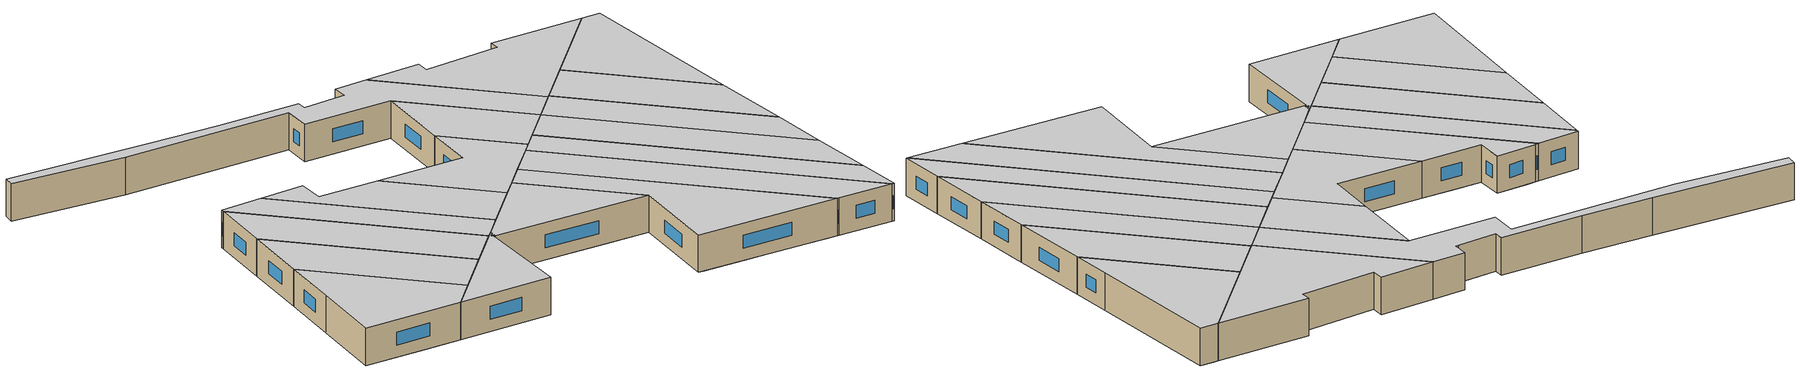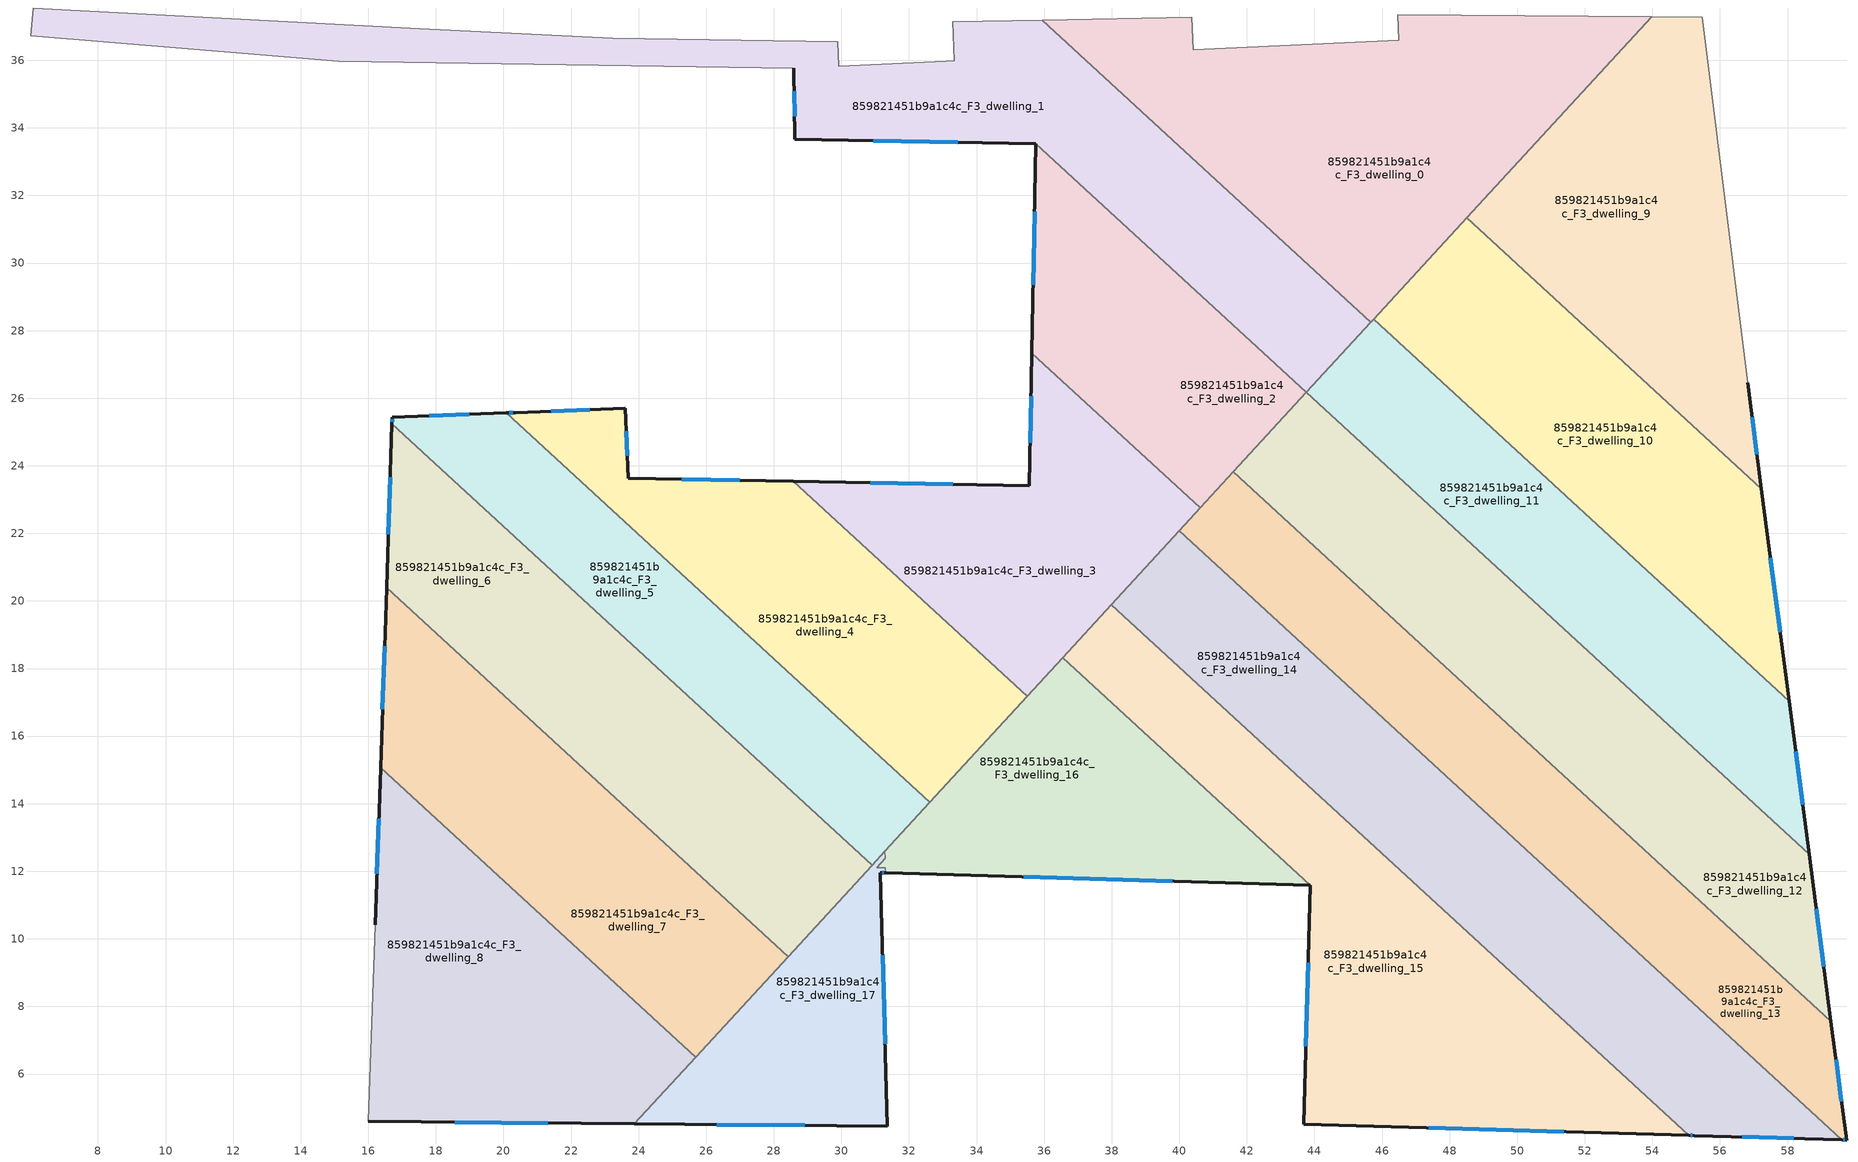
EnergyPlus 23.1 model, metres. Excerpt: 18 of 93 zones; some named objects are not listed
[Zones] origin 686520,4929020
859821451b9a1c4c_F3_dwelling_0
 floor to 859821451b9a1c4c_F2_dwelling_7 (EU_floor_Construction): 47.65,37.34 47.62,30.37 45.67,28.25 44.21,29.6 44.24,36.48 46.5,36.59 46.46,37.35 z9
 floor to 859821451b9a1c4c_F2_dwelling_5 (EU_floor_Construction): 51,37.31 50.98,34.03 47.62,30.37 47.65,37.34 z9
 floor to 859821451b9a1c4c_F2_dwelling_10 (EU_floor_Construction): 39.9,37.26 39.88,33.57 37.73,35.55 37.74,37.22 z9
 floor to 859821451b9a1c4c_F2_dwelling_9 (EU_floor_Construction): 44.24,36.48 44.21,29.6 39.88,33.57 39.9,37.26 40.37,37.27 40.41,36.31 z9
 floor to 859821451b9a1c4c_F2_dwelling_11 (EU_floor_Construction): 37.74,37.22 37.73,35.55 35.95,37.19 z9
 floor to 859821451b9a1c4c_F2_dwelling_4 (EU_floor_Construction): 53.98,37.29 50.98,34.03 51,37.31 z9
 wall adiabatic (EU_wall_Construction): 53.98,37.29 46.46,37.35 46.5,36.59 40.41,36.31 40.37,37.27 35.95,37.19 z9:12
 wall to 859821451b9a1c4c_F3_dwelling_1 (EU_wall_Construction): 35.95,37.19 45.67,28.25 z9:12
 wall to 859821451b9a1c4c_F3_dwelling_9 (EU_wall_Construction): 48.51,31.33 53.98,37.29 z9:12
 wall to 859821451b9a1c4c_F3_dwelling_10 (EU_wall_Construction): 45.75,28.33 48.51,31.33 z9:12
 wall to 859821451b9a1c4c_F3_dwelling_11 (EU_wall_Construction): 45.67,28.25 45.75,28.33 z9:12
 ceiling to 859821451b9a1c4c_F4_dwelling_0 (EU_floor_Construction): 45.67,28.25 53.98,37.29 46.46,37.35 46.5,36.59 40.41,36.31 40.37,37.27 35.95,37.19 z12
859821451b9a1c4c_F3_dwelling_1
 floor to 859821451b9a1c4c_F2_dwelling_11 (EU_floor_Construction): 35.95,37.19 37.73,35.55 37.71,31.73 35.76,33.53 28.63,33.66 28.6,35.77 15.13,35.97 6.02,36.73 6.08,37.55 17.53,36.93 23.24,36.66 29.9,36.54 29.92,35.83 33.34,35.99 33.3,37.13 z9
 floor to 859821451b9a1c4c_F2_dwelling_10 (EU_floor_Construction): 39.88,33.57 39.87,29.75 37.71,31.73 37.73,35.55 z9
 floor to 859821451b9a1c4c_F2_dwelling_7 (EU_floor_Construction): 45.67,28.25 44.19,26.64 44.21,29.6 z9
 floor to 859821451b9a1c4c_F2_dwelling_9 (EU_floor_Construction): 44.21,29.6 44.19,26.64 43.76,26.17 39.87,29.75 39.88,33.57 z9
 wall outside (EU_wall_Construction): 28.6,35.77 28.63,33.66 35.76,33.53 z9:12
 wall adiabatic (EU_wall_Construction): 35.95,37.19 33.3,37.13 33.34,35.99 33.09,35.98 29.92,35.83 29.9,36.54 23.24,36.66 17.53,36.93 6.08,37.55 6.02,36.73 15.13,35.97 28.6,35.77 z9:12
 wall to 859821451b9a1c4c_F3_dwelling_2 (EU_wall_Construction): 35.76,33.53 43.76,26.17 z9:12
 wall to 859821451b9a1c4c_F3_dwelling_11 (EU_wall_Construction): 43.76,26.17 45.67,28.25 z9:12
 window (EU_Window_Construction): 30.94,33.61 33.44,33.57 / 28.61,35.08 28.62,34.34 z9.98:11.02
 ceiling to 859821451b9a1c4c_F4_dwelling_1 (EU_floor_Construction): 43.76,26.17 45.67,28.25 35.95,37.19 33.3,37.13 33.34,35.99 33.09,35.98 29.92,35.83 29.9,36.54 23.24,36.66 17.53,36.93 6.08,37.55 6.02,36.73 15.13,35.97 28.6,35.77 28.63,33.66 35.76,33.53 z12
859821451b9a1c4c_F3_dwelling_10
 floor to 859821451b9a1c4c_F2_dwelling_4 (EU_floor_Construction): 54.28,26.03 54.26,20.84 54.25,20.79 54.25,20.77 53.98,20.77 50.93,23.57 50.96,29.08 z9
 floor to 859821451b9a1c4c_F2_dwelling_2 (EU_floor_Construction): 57.23,23.32 57.92,18.03 56.96,18.03 53.98,20.77 54.25,20.77 54.25,20.8 54.26,20.84 54.28,26.03 z9
 floor to 859821451b9a1c4c_F2_dwelling_5 (EU_floor_Construction): 50.96,29.08 50.93,23.57 47.6,26.63 47.62,30.37 48.51,31.33 z9
 floor to 859821451b9a1c4c_F2_dwelling_1 (EU_floor_Construction): 57.92,18.03 58.05,17.03 56.96,18.03 z9
 floor to 859821451b9a1c4c_F2_dwelling_7 (EU_floor_Construction): 47.62,30.37 47.6,26.63 45.75,28.33 z9
 wall outside (EU_wall_Construction): 58.05,17.03 57.23,23.32 z9:12
 wall to 859821451b9a1c4c_F3_dwelling_9 (EU_wall_Construction): 57.23,23.32 48.51,31.33 z9:12
 wall to 859821451b9a1c4c_F3_dwelling_11 (EU_wall_Construction): 45.75,28.33 58.05,17.03 z9:12
 window (EU_Window_Construction): 57.78,19.08 57.49,21.27 z9.98:11.02
 ceiling to 859821451b9a1c4c_F4_dwelling_10 (EU_floor_Construction): 58.05,17.03 57.23,23.32 48.51,31.33 45.75,28.33 z12
859821451b9a1c4c_F3_dwelling_11
 floor to 859821451b9a1c4c_F2_dwelling_5 (EU_floor_Construction): 50.93,23.57 50.92,20.83 49.56,20.84 47.58,22.66 47.6,26.63 z9
 floor to 859821451b9a1c4c_F2_dwelling_0 (EU_floor_Construction): 58.23,15.65 58.64,12.5 55.19,15.67 z9
 floor to 859821451b9a1c4c_F2_dwelling_7 (EU_floor_Construction): 47.6,26.63 47.58,22.66 44.19,25.78 44.19,26.64 45.75,28.33 z9
 floor to 859821451b9a1c4c_F2_dwelling_4 (EU_floor_Construction): 53.98,20.77 50.92,20.79 50.92,20.66 49.75,20.66 49.56,20.84 50.92,20.83 50.92,20.86 50.93,23.57 z9
 floor to 859821451b9a1c4c_F2_dwelling_9 (EU_floor_Construction): 44.19,26.64 44.19,25.78 43.76,26.17 z9
 floor to 859821451b9a1c4c_F2_dwelling_2 (EU_floor_Construction): 56.96,18.03 52.6,18.05 50.91,19.6 50.92,20.66 50.92,20.79 53.98,20.77 z9
 floor to 859821451b9a1c4c_F2_dwelling_1 (EU_floor_Construction): 58.05,17.03 58.23,15.65 55.19,15.67 52.6,18.05 56.96,18.03 z9
 floor to 859821451b9a1c4c_F2_dwelling_3 (EU_floor_Construction): 50.92,20.66 50.91,19.6 49.75,20.66 z9
 wall outside (EU_wall_Construction): 58.64,12.5 58.05,17.03 z9:12
 wall to 859821451b9a1c4c_F3_dwelling_12 (EU_wall_Construction): 43.76,26.17 58.64,12.5 z9:12
 window (EU_Window_Construction): 58.45,13.97 58.24,15.56 z9.98:11.02
 ceiling to 859821451b9a1c4c_F4_dwelling_11 (EU_floor_Construction): 58.64,12.5 58.05,17.03 45.75,28.33 43.76,26.17 z12
859821451b9a1c4c_F3_dwelling_12
 floor to 859821451b9a1c4c_F2_dwelling_0 (EU_floor_Construction): 58.64,12.5 59.28,7.57 54.21,12.23 54.23,15.67 55.19,15.67 z9
 floor to 859821451b9a1c4c_F2_dwelling_1 (EU_floor_Construction): 55.19,15.67 54.23,15.67 54.21,12.23 50.89,15.28 50.9,18.06 52.6,18.05 z9
 floor to 859821451b9a1c4c_F2_dwelling_8 (EU_floor_Construction): 44.18,23.79 44.17,21.46 41.62,23.8 z9
 floor to 859821451b9a1c4c_F2_dwelling_7 (EU_floor_Construction): 47.58,22.66 47.57,20.63 45.06,20.64 44.17,21.46 44.19,25.78 z9
 floor to 859821451b9a1c4c_F2_dwelling_9 (EU_floor_Construction): 44.19,25.78 44.18,23.79 41.62,23.8 41.6,23.82 43.76,26.17 z9
 floor to 859821451b9a1c4c_F2_dwelling_4 (EU_floor_Construction): 49.75,20.66 47.57,20.67 47.57,20.83 47.57,20.85 49.56,20.84 z9
 floor to 859821451b9a1c4c_F2_dwelling_2 (EU_floor_Construction): 52.6,18.05 50.9,18.06 50.91,19.6 z9
 floor to 859821451b9a1c4c_F2_dwelling_5 (EU_floor_Construction): 49.56,20.84 47.57,20.85 47.58,22.66 z9
 floor to 859821451b9a1c4c_F2_dwelling_6 (EU_floor_Construction): 47.57,20.63 47.56,18.34 45.06,20.64 z9
 floor to 859821451b9a1c4c_F2_dwelling_3 (EU_floor_Construction): 50.91,19.6 50.89,15.28 47.56,18.34 47.57,20.67 49.75,20.66 z9
 wall outside (EU_wall_Construction): 59.29,7.57 58.64,12.5 z9:12
 wall to 859821451b9a1c4c_F3_dwelling_13 (EU_wall_Construction): 41.6,23.82 59.29,7.57 z9:12
 wall to 859821451b9a1c4c_F3_dwelling_2 (EU_wall_Construction): 43.76,26.17 41.6,23.82 z9:12
 window (EU_Window_Construction): 59.08,9.17 58.85,10.9 z9.98:11.02
 ceiling to 859821451b9a1c4c_F4_dwelling_12 (EU_floor_Construction): 59.29,7.57 58.64,12.5 43.76,26.17 41.6,23.82 z12
859821451b9a1c4c_F3_dwelling_13
 floor to 859821451b9a1c4c_F2_dwelling_8 (EU_floor_Construction): 44.17,21.46 44.15,18.25 39.99,22.07 41.59,23.8 41.62,23.8 z9
 floor to 859821451b9a1c4c_F2_dwelling_0 (EU_floor_Construction): 59.28,7.57 59.74,4.05 59.6,4.05 54.2,9.02 54.21,12.23 z9
 floor to 859821451b9a1c4c_F2_dwelling_3 (EU_floor_Construction): 50.89,15.28 50.87,12.07 47.54,15.13 47.56,18.34 z9
 floor to 859821451b9a1c4c_F2_dwelling_1 (EU_floor_Construction): 54.21,12.23 54.2,9.02 50.87,12.07 50.89,15.28 z9
 floor to 859821451b9a1c4c_F2_dwelling_6 (EU_floor_Construction): 47.56,18.34 47.54,15.13 44.15,18.25 44.16,20.64 45.06,20.64 z9
 floor to 859821451b9a1c4c_F2_dwelling_7 (EU_floor_Construction): 45.06,20.64 44.16,20.64 44.17,21.46 z9
 wall outside (EU_wall_Construction): 59.6,4.05 59.74,4.05 59.29,7.57 z9:12
 wall to 859821451b9a1c4c_F3_dwelling_14 (EU_wall_Construction): 39.99,22.07 59.6,4.05 z9:12
 wall to 859821451b9a1c4c_F3_dwelling_3 (EU_wall_Construction): 40.63,22.76 39.99,22.07 z9:12
 wall to 859821451b9a1c4c_F3_dwelling_2 (EU_wall_Construction): 41.6,23.82 40.63,22.76 z9:12
 window (EU_Window_Construction): 59.6,5.19 59.43,6.42 / 59.65,4.05 59.7,4.05 z9.98:11.02
 ceiling to 859821451b9a1c4c_F4_dwelling_13 (EU_floor_Construction): 59.74,4.05 59.29,7.57 41.6,23.82 39.99,22.07 59.6,4.05 z12
859821451b9a1c4c_F3_dwelling_14
 floor to 859821451b9a1c4c_F2_dwelling_1 (EU_floor_Construction): 54.2,9.02 54.18,5.02 50.86,8.07 50.87,12.07 z9
 floor to 859821451b9a1c4c_F2_dwelling_8 (EU_floor_Construction): 44.15,18.25 44.13,14.25 39.81,18.22 39.83,21.89 39.99,22.07 z9
 floor to 859821451b9a1c4c_F2_dwelling_6 (EU_floor_Construction): 47.54,15.13 47.52,11.13 44.13,14.25 44.15,18.25 z9
 floor adiabatic (EU_floor_Construction): 39.83,21.89 39.81,18.22 37.99,19.89 z9
 floor to 859821451b9a1c4c_F2_dwelling_3 (EU_floor_Construction): 50.87,12.07 50.86,8.07 47.53,11.13 47.54,15.13 z9
 floor to 859821451b9a1c4c_F2_dwelling_0 (EU_floor_Construction): 59.6,4.05 55.24,4.18 55.08,4.18 54.18,5.02 54.2,9.02 z9
 wall outside (EU_wall_Construction): 55.08,4.18 55.24,4.18 59.6,4.05 z9:12
 wall to 859821451b9a1c4c_F3_dwelling_15 (EU_wall_Construction): 37.99,19.89 55.08,4.18 z9:12
 wall to 859821451b9a1c4c_F3_dwelling_3 (EU_wall_Construction): 39.99,22.07 37.99,19.89 z9:12
 window (EU_Window_Construction): 56.66,4.14 58.18,4.09 / 55.13,4.18 55.19,4.18 z9.98:11.02
 ceiling to 859821451b9a1c4c_F4_dwelling_14 (EU_floor_Construction): 59.6,4.05 39.99,22.07 37.99,19.89 55.08,4.18 55.24,4.18 z12
859821451b9a1c4c_F3_dwelling_15
 floor to 859821451b9a1c4c_F2_dwelling_6 (EU_floor_Construction): 47.52,11.13 47.49,4.41 44.09,4.51 44.13,14.25 z9
 floor to 859821451b9a1c4c_F2_dwelling_3 (EU_floor_Construction): 50.86,8.07 50.84,4.31 47.49,4.41 47.53,11.13 z9
 floor to 859821451b9a1c4c_F2_dwelling_8 (EU_floor_Construction): 44.13,14.25 44.09,4.51 43.68,4.52 43.88,11.59 39.79,15.34 39.81,18.22 z9
 floor to 859821451b9a1c4c_F2_dwelling_1 (EU_floor_Construction): 54.18,5.02 54.17,4.21 50.84,4.31 50.86,8.07 z9
 floor to 859821451b9a1c4c_F2_dwelling_12 (EU_floor_Construction): 37.65,19.52 37.64,17.31 36.55,18.32 z9
 floor adiabatic (EU_floor_Construction): 55.08,4.18 54.17,4.21 54.18,5.02 z9
 floor to 859821451b9a1c4c_F2_dwelling_10 (EU_floor_Construction): 39.81,18.22 39.79,15.34 37.64,17.31 37.65,19.52 37.99,19.89 z9
 wall outside (EU_wall_Construction): 43.88,11.59 43.68,4.52 55.08,4.18 z9:12
 wall to 859821451b9a1c4c_F3_dwelling_16 (EU_wall_Construction): 36.55,18.32 43.88,11.59 z9:12
 wall to 859821451b9a1c4c_F3_dwelling_3 (EU_wall_Construction): 37.99,19.89 36.55,18.32 z9:12
 window (EU_Window_Construction): 47.39,4.41 51.37,4.29 / 43.81,9.29 43.74,6.82 z9.98:11.02
 ceiling to 859821451b9a1c4c_F4_dwelling_15 (EU_floor_Construction): 55.08,4.18 37.99,19.89 36.55,18.32 43.88,11.59 43.68,4.52 z12
859821451b9a1c4c_F3_dwelling_16
 floor to 859821451b9a1c4c_F2_dwelling_12 (EU_floor_Construction): 37.64,17.31 37.62,11.77 31.59,11.94 31.59,12.93 36.55,18.32 z9
 floor to 859821451b9a1c4c_F2_dwelling_13 (EU_floor_Construction): 31.59,12.93 31.59,11.94 31.31,11.95 31.3,12.1 31.05,12.11 31.3,12.38 31.29,12.6 z9
 floor to 859821451b9a1c4c_F2_dwelling_10 (EU_floor_Construction): 39.79,15.34 39.78,11.71 37.62,11.77 37.64,17.31 z9
 floor to 859821451b9a1c4c_F2_dwelling_8 (EU_floor_Construction): 43.88,11.59 39.78,11.71 39.79,15.34 z9
 wall outside (EU_wall_Construction): 31.31,11.95 43.88,11.59 z9:12
 wall to 859821451b9a1c4c_F3_dwelling_17 (EU_wall_Construction): 31.29,12.6 31.3,12.38 31.05,12.11 31.3,12.1 31.31,11.95 z9:12
 wall to 859821451b9a1c4c_F3_dwelling_4 (EU_wall_Construction): 35.5,17.18 32.62,14.05 z9:12
 wall to 859821451b9a1c4c_F3_dwelling_5 (EU_wall_Construction): 32.62,14.04 31.29,12.6 z9:12
 wall to 859821451b9a1c4c_F3_dwelling_3 (EU_wall_Construction): 36.55,18.32 35.5,17.18 z9:12
 window (EU_Window_Construction): 35.39,11.83 39.79,11.71 z9.98:11.02
 ceiling to 859821451b9a1c4c_F4_dwelling_16 (EU_floor_Construction): 43.88,11.59 36.55,18.32 31.29,12.6 31.3,12.38 31.05,12.11 31.3,12.1 31.31,11.95 z12
859821451b9a1c4c_F3_dwelling_17
 floor to 859821451b9a1c4c_F2_dwelling_13 (EU_floor_Construction): 31.29,12.6 31.3,12.38 31.05,12.11 31.3,12.1 31.31,11.95 31.16,11.96 31.36,4.46 26.15,4.51 26.16,7.01 z9
 floor to 859821451b9a1c4c_F2_dwelling_15 (EU_floor_Construction): 26.16,7.01 26.15,4.51 23.87,4.53 z9
 wall outside (EU_wall_Construction): 23.87,4.53 31.36,4.46 31.16,11.96 31.31,11.95 z9:12
 wall to 859821451b9a1c4c_F3_dwelling_7 (EU_wall_Construction): 28.42,9.48 25.69,6.5 z9:12
 wall to 859821451b9a1c4c_F3_dwelling_6 (EU_wall_Construction): 30.91,12.18 28.42,9.48 z9:12
 wall to 859821451b9a1c4c_F3_dwelling_8 (EU_wall_Construction): 25.69,6.5 23.87,4.53 z9:12
 wall to 859821451b9a1c4c_F3_dwelling_5 (EU_wall_Construction): 31.29,12.6 30.91,12.18 z9:12
 window (EU_Window_Construction): 31.2,11.96 31.26,11.95 / 31.29,6.9 31.22,9.52 / 26.31,4.5 28.92,4.48 z9.98:11.02
 ceiling to 859821451b9a1c4c_F4_dwelling_17 (EU_floor_Construction): 31.36,4.46 31.16,11.96 31.31,11.95 31.3,12.1 31.05,12.11 31.3,12.38 31.29,12.6 23.87,4.53 z12
859821451b9a1c4c_F3_dwelling_2
 floor to 859821451b9a1c4c_F2_dwelling_11 (EU_floor_Construction): 37.71,31.73 37.68,25.46 35.64,27.34 35.76,33.53 z9
 floor to 859821451b9a1c4c_F2_dwelling_10 (EU_floor_Construction): 39.87,29.75 39.83,23.48 37.68,25.46 37.71,31.73 z9
 floor to 859821451b9a1c4c_F2_dwelling_8 (EU_floor_Construction): 41.59,23.8 40.62,22.76 39.83,23.48 39.84,23.81 z9
 floor to 859821451b9a1c4c_F2_dwelling_9 (EU_floor_Construction): 43.76,26.17 41.59,23.8 39.84,23.81 39.87,29.75 z9
 wall outside (EU_wall_Construction): 35.76,33.53 35.64,27.34 z9:12
 wall to 859821451b9a1c4c_F3_dwelling_3 (EU_wall_Construction): 35.64,27.34 40.62,22.76 z9:12
 window (EU_Window_Construction): 35.72,31.51 35.68,29.35 z9.98:11.02
 ceiling to 859821451b9a1c4c_F4_dwelling_2 (EU_floor_Construction): 40.62,22.76 43.76,26.17 35.76,33.53 35.64,27.34 z12
859821451b9a1c4c_F3_dwelling_3
 floor to 859821451b9a1c4c_F2_dwelling_12 (EU_floor_Construction): 37.67,23.35 37.65,19.52 35.5,17.18 31.63,20.73 31.64,23.38 z9
 floor to 859821451b9a1c4c_F2_dwelling_11 (EU_floor_Construction): 37.68,25.46 37.67,23.35 31.64,23.38 31.64,23.48 35.57,23.41 35.64,27.34 z9
 floor adiabatic (EU_floor_Construction): 40.62,22.76 37.65,19.52 37.68,25.46 z9
 floor to 859821451b9a1c4c_F2_dwelling_14 (EU_floor_Construction): 31.64,23.48 31.63,20.73 28.57,23.54 z9
 wall outside (EU_wall_Construction): 35.64,27.34 35.57,23.41 28.57,23.54 z9:12
 wall to 859821451b9a1c4c_F3_dwelling_4 (EU_wall_Construction): 28.57,23.54 35.5,17.18 z9:12
 window (EU_Window_Construction): 35.62,26.06 35.59,24.69 / 33.29,23.45 30.85,23.49 z9.98:11.02
 ceiling to 859821451b9a1c4c_F4_dwelling_3 (EU_floor_Construction): 35.5,17.18 40.62,22.76 35.64,27.34 35.57,23.41 28.57,23.54 z12
859821451b9a1c4c_F3_dwelling_4
 floor to 859821451b9a1c4c_F2_dwelling_14 (EU_floor_Construction): 31.63,20.73 31.6,14.98 26.22,19.92 26.24,23.58 28.57,23.54 z9
 floor to 859821451b9a1c4c_F2_dwelling_18 (EU_floor_Construction): 20.98,25.6 20.98,24.74 20.08,25.56 z9
 floor to 859821451b9a1c4c_F2_dwelling_16 (EU_floor_Construction): 26.24,23.58 26.22,19.92 20.98,24.74 20.98,25.6 23.61,25.7 23.69,23.63 z9
 floor to 859821451b9a1c4c_F2_dwelling_12 (EU_floor_Construction): 35.5,17.18 32.62,14.05 31.6,14.98 31.63,20.73 z9
 wall outside (EU_wall_Construction): 28.57,23.54 23.69,23.63 23.61,25.7 20.37,25.58 20.08,25.57 z9:12
 wall to 859821451b9a1c4c_F3_dwelling_5 (EU_wall_Construction): 20.08,25.57 32.62,14.04 z9:12
 window (EU_Window_Construction): 22.55,25.66 21.42,25.61 / 23.66,24.3 23.63,25.02 / 26.99,23.57 25.28,23.6 / 20.27,25.57 20.18,25.57 z9.98:11.02
 ceiling to 859821451b9a1c4c_F4_dwelling_4 (EU_floor_Construction): 32.62,14.04 35.5,17.18 28.57,23.54 23.69,23.63 23.61,25.7 20.37,25.58 20.08,25.57 z12
859821451b9a1c4c_F3_dwelling_5
 floor to 859821451b9a1c4c_F2_dwelling_16 (EU_floor_Construction): 26.22,19.92 26.21,16.51 20.96,21.32 20.98,24.74 z9
 floor to 859821451b9a1c4c_F2_dwelling_12 (EU_floor_Construction): 32.62,14.05 31.59,12.93 31.6,14.98 z9
 floor to 859821451b9a1c4c_F2_dwelling_13 (EU_floor_Construction): 31.6,14.21 31.59,12.93 30.91,12.18 28.69,14.22 z9
 floor to 859821451b9a1c4c_F2_dwelling_14 (EU_floor_Construction): 31.6,14.98 31.6,14.21 28.69,14.22 26.21,16.51 26.22,19.92 z9
 floor to 859821451b9a1c4c_F2_dwelling_18 (EU_floor_Construction): 20.98,24.74 20.96,21.32 16.7,25.24 16.71,25.44 20.08,25.56 z9
 wall outside (EU_wall_Construction): 20.08,25.57 16.71,25.44 16.7,25.24 z9:12
 wall to 859821451b9a1c4c_F3_dwelling_6 (EU_wall_Construction): 16.7,25.24 30.91,12.18 z9:12
 window (EU_Window_Construction): 16.7,25.37 16.7,25.3 / 18.98,25.52 17.8,25.48 z9.98:11.02
 ceiling to 859821451b9a1c4c_F4_dwelling_5 (EU_floor_Construction): 30.91,12.18 32.62,14.04 20.08,25.57 16.71,25.44 16.7,25.24 z12
859821451b9a1c4c_F3_dwelling_6
 floor to 859821451b9a1c4c_F2_dwelling_16 (EU_floor_Construction): 26.21,16.51 26.2,14.57 22.86,14.59 20.94,16.35 20.96,21.32 z9
 floor to 859821451b9a1c4c_F2_dwelling_13 (EU_floor_Construction): 30.91,12.18 28.42,9.48 26.18,11.53 26.19,14.24 28.69,14.22 z9
 floor to 859821451b9a1c4c_F2_dwelling_15 (EU_floor_Construction): 26.2,14.57 26.18,11.53 22.86,14.59 z9
 floor to 859821451b9a1c4c_F2_dwelling_18 (EU_floor_Construction): 20.96,21.32 20.94,16.35 16.54,20.39 16.7,25.24 z9
 floor to 859821451b9a1c4c_F2_dwelling_14 (EU_floor_Construction): 28.69,14.22 26.19,14.24 26.21,16.51 z9
 wall outside (EU_wall_Construction): 16.7,25.24 16.54,20.39 z9:12
 wall to 859821451b9a1c4c_F3_dwelling_7 (EU_wall_Construction): 16.54,20.39 28.42,9.47 z9:12
 window (EU_Window_Construction): 16.65,23.66 16.59,21.97 z9.98:11.02
 ceiling to 859821451b9a1c4c_F4_dwelling_6 (EU_floor_Construction): 28.42,9.47 30.91,12.18 16.7,25.24 16.54,20.39 z12
859821451b9a1c4c_F3_dwelling_7
 floor to 859821451b9a1c4c_F2_dwelling_15 (EU_floor_Construction): 26.18,11.53 26.16,7.01 25.69,6.5 20.91,10.89 20.93,14.6 22.86,14.59 z9
 floor to 859821451b9a1c4c_F2_dwelling_16 (EU_floor_Construction): 22.86,14.59 20.93,14.6 20.94,16.35 z9
 floor to 859821451b9a1c4c_F2_dwelling_13 (EU_floor_Construction): 28.42,9.48 26.16,7.01 26.18,11.53 z9
 floor to 859821451b9a1c4c_F2_dwelling_17 (EU_floor_Construction): 20.93,14.69 20.91,10.89 16.75,14.71 z9
 floor to 859821451b9a1c4c_F2_dwelling_18 (EU_floor_Construction): 20.94,16.35 20.93,14.69 16.75,14.71 16.36,15.07 16.54,20.39 z9
 wall outside (EU_wall_Construction): 16.54,20.39 16.36,15.07 z9:12
 wall to 859821451b9a1c4c_F3_dwelling_8 (EU_wall_Construction): 16.36,15.07 25.69,6.5 z9:12
 window (EU_Window_Construction): 16.48,18.66 16.42,16.8 z9.98:11.02
 ceiling to 859821451b9a1c4c_F4_dwelling_7 (EU_floor_Construction): 25.69,6.5 28.42,9.47 16.54,20.39 16.36,15.07 z12
859821451b9a1c4c_F3_dwelling_8
 floor to 859821451b9a1c4c_F2_dwelling_17 (EU_floor_Construction): 20.91,10.89 20.88,4.55 16,4.6 16.21,10.42 16.35,14.71 16.75,14.71 z9
 floor to 859821451b9a1c4c_F2_dwelling_15 (EU_floor_Construction): 25.69,6.5 23.87,4.53 20.88,4.55 20.91,10.89 z9
 floor to 859821451b9a1c4c_F2_dwelling_18 (EU_floor_Construction): 16.75,14.71 16.35,14.71 16.36,15.07 z9
 wall outside (EU_wall_Construction): 16.36,15.07 16.21,10.42 / 16,4.6 23.87,4.53 z9:12
 wall adiabatic (EU_wall_Construction): 16.21,10.42 16,4.6 z9:12
 window (EU_Window_Construction): 16.31,13.56 16.26,11.93 / 18.56,4.57 21.31,4.55 z9.98:11.02
 ceiling to 859821451b9a1c4c_F4_dwelling_8 (EU_floor_Construction): 23.87,4.53 25.69,6.5 16.36,15.07 16.21,10.42 16,4.6 z12
859821451b9a1c4c_F3_dwelling_9
 floor to 859821451b9a1c4c_F2_dwelling_2 (EU_floor_Construction): 55.47,37.27 56.82,26.46 57.23,23.32 54.28,26.03 54.33,37.28 z9
 floor to 859821451b9a1c4c_F2_dwelling_4 (EU_floor_Construction): 54.33,37.28 54.28,26.03 50.96,29.08 50.98,34.03 53.98,37.29 z9
 floor to 859821451b9a1c4c_F2_dwelling_5 (EU_floor_Construction): 50.98,34.03 50.96,29.08 48.51,31.33 z9
 wall outside (EU_wall_Construction): 57.23,23.32 56.82,26.46 z9:12
 wall adiabatic (EU_wall_Construction): 56.82,26.46 55.47,37.27 53.98,37.29 z9:12
 window (EU_Window_Construction): 57.09,24.34 56.95,25.44 z9.98:11.02
 ceiling to 859821451b9a1c4c_F4_dwelling_9 (EU_floor_Construction): 57.23,23.32 56.82,26.46 55.47,37.27 53.98,37.29 48.51,31.33 z12
[Building]
EU S2 Campaign: North Axis=0; Terrain=City; Solar Distribution=FullExterior
[Site:Location]
Bologna: Latitude=44.5; Longitude=11.25; Time Zone=1; Elevation=37
[SizingPeriod:WeatherFileDays]
AnnualSizingPeriod: Begin Month=1; Begin Day of Month=1; End Month=12; End Day of Month=31; Day of Week for Start Day=Monday; Use Weather File Daylight Saving Period=No; Use Weather File Rain and Snow Indicators=No
[MATERIAL]
EU_InternalMass_Material: Roughness=MediumRough; Thickness=0.1; Conductivity=1; Density=1800; Specific Heat=900; Thermal Absorptance=0.9; Solar Absorptance=0.7; Visible Absorptance=0.7
[MATERIAL:NOMASS] Roughness=MediumRough; Thermal Absorptance=0.9; Solar Absorptance=0.7; Visible Absorptance=0.7
Name | Thermal Resistance
EU_wall_NoMass | 0.905828
EU_floor_NoMass | 0.67114
[WINDOWMATERIAL:SIMPLEGLAZINGSYSTEM]
EU_Window_SimpleGlazing: UFactor=4.52486; Solar Heat Gain Coefficient=0.85; Visible Transmittance=0.85
[CONSTRUCTION]
EU_wall_Construction: EU_wall_NoMass
EU_floor_Construction: EU_floor_NoMass
EU_Window_Construction: EU_Window_SimpleGlazing
EU_InternalMass_Construction: EU_InternalMass_Material
[ZONE] Type=1; Multiplier=1; Ceiling Height=autocalculate; Floor Area=autocalculate; Part of Total Floor Area=Yes
Name | Volume
859821451b9a1c4c_F3_dwelling_0 | 230.462
859821451b9a1c4c_F3_dwelling_1 | 226.295
859821451b9a1c4c_F3_dwelling_10 | 174.589
859821451b9a1c4c_F3_dwelling_11 | 162.484
859821451b9a1c4c_F3_dwelling_12 | 211.961
859821451b9a1c4c_F3_dwelling_13 | 181.116
859821451b9a1c4c_F3_dwelling_14 | 221.312
859821451b9a1c4c_F3_dwelling_15 | 227.13
859821451b9a1c4c_F3_dwelling_16 | 128.26
859821451b9a1c4c_F3_dwelling_17 | 89.7004
859821451b9a1c4c_F3_dwelling_2 | 122.695
859821451b9a1c4c_F3_dwelling_3 | 142.6
859821451b9a1c4c_F3_dwelling_4 | 165.773
859821451b9a1c4c_F3_dwelling_5 | 138.737
859821451b9a1c4c_F3_dwelling_6 | 195.503
859821451b9a1c4c_F3_dwelling_7 | 174.573
859821451b9a1c4c_F3_dwelling_8 | 174.578
859821451b9a1c4c_F3_dwelling_9 | 174.574
[INTERNALMASS] Construction=EU_InternalMass_Construction
Name | Zone or ZoneList | Surface Area
859821451b9a1c4c_F3_dwelling_0_EU_InternalMass | 859821451b9a1c4c_F3_dwelling_0 | 76.826
859821451b9a1c4c_F3_dwelling_1_EU_InternalMass | 859821451b9a1c4c_F3_dwelling_1 | 75.4284
859821451b9a1c4c_F3_dwelling_2_EU_InternalMass | 859821451b9a1c4c_F3_dwelling_2 | 40.8983
859821451b9a1c4c_F3_dwelling_3_EU_InternalMass | 859821451b9a1c4c_F3_dwelling_3 | 47.5336
859821451b9a1c4c_F3_dwelling_4_EU_InternalMass | 859821451b9a1c4c_F3_dwelling_4 | 55.2647
859821451b9a1c4c_F3_dwelling_5_EU_InternalMass | 859821451b9a1c4c_F3_dwelling_5 | 46.2371
859821451b9a1c4c_F3_dwelling_6_EU_InternalMass | 859821451b9a1c4c_F3_dwelling_6 | 65.1678
859821451b9a1c4c_F3_dwelling_7_EU_InternalMass | 859821451b9a1c4c_F3_dwelling_7 | 58.1911
859821451b9a1c4c_F3_dwelling_8_EU_InternalMass | 859821451b9a1c4c_F3_dwelling_8 | 58.1927
859821451b9a1c4c_F3_dwelling_9_EU_InternalMass | 859821451b9a1c4c_F3_dwelling_9 | 58.1914
859821451b9a1c4c_F3_dwelling_10_EU_InternalMass | 859821451b9a1c4c_F3_dwelling_10 | 58.1961
859821451b9a1c4c_F3_dwelling_11_EU_InternalMass | 859821451b9a1c4c_F3_dwelling_11 | 54.1612
859821451b9a1c4c_F3_dwelling_12_EU_InternalMass | 859821451b9a1c4c_F3_dwelling_12 | 70.6537
859821451b9a1c4c_F3_dwelling_13_EU_InternalMass | 859821451b9a1c4c_F3_dwelling_13 | 60.3807
859821451b9a1c4c_F3_dwelling_14_EU_InternalMass | 859821451b9a1c4c_F3_dwelling_14 | 73.7793
859821451b9a1c4c_F3_dwelling_15_EU_InternalMass | 859821451b9a1c4c_F3_dwelling_15 | 75.6934
859821451b9a1c4c_F3_dwelling_16_EU_InternalMass | 859821451b9a1c4c_F3_dwelling_16 | 42.7539
859821451b9a1c4c_F3_dwelling_17_EU_InternalMass | 859821451b9a1c4c_F3_dwelling_17 | 29.9001
[OTHEREQUIPMENT] Fuel Type=Electricity; Design Level Calculation Method=Watts/Area; Power per Zone Floor Area=1; Fraction Latent=0; Fraction Radiant=0; Fraction Lost=0; Carbon Dioxide Generation Rate=0; EndUse Subcategory=EU_Step8_InternalGains
Name | Zone or ZoneList or Space or SpaceList | Schedule
EU_Step8_InternalGain_859821451b9a1c4c_F3_dwelling_0_f000 | 859821451b9a1c4c_F3_dwelling_0 | EU_Step8_GainSchedule_859821451b9a1c4c_F3_dwelling_0_f000
EU_Step8_InternalGain_859821451b9a1c4c_F3_dwelling_1_f000 | 859821451b9a1c4c_F3_dwelling_1 | EU_Step8_GainSchedule_859821451b9a1c4c_F3_dwelling_1_f000
EU_Step8_InternalGain_859821451b9a1c4c_F3_dwelling_2_f000 | 859821451b9a1c4c_F3_dwelling_2 | EU_Step8_GainSchedule_859821451b9a1c4c_F3_dwelling_2_f000
EU_Step8_InternalGain_859821451b9a1c4c_F3_dwelling_3_f000 | 859821451b9a1c4c_F3_dwelling_3 | EU_Step8_GainSchedule_859821451b9a1c4c_F3_dwelling_3_f000
EU_Step8_InternalGain_859821451b9a1c4c_F3_dwelling_4_f000 | 859821451b9a1c4c_F3_dwelling_4 | EU_Step8_GainSchedule_859821451b9a1c4c_F3_dwelling_4_f000
EU_Step8_InternalGain_859821451b9a1c4c_F3_dwelling_5_f000 | 859821451b9a1c4c_F3_dwelling_5 | EU_Step8_GainSchedule_859821451b9a1c4c_F3_dwelling_5_f000
EU_Step8_InternalGain_859821451b9a1c4c_F3_dwelling_6_f000 | 859821451b9a1c4c_F3_dwelling_6 | EU_Step8_GainSchedule_859821451b9a1c4c_F3_dwelling_6_f000
EU_Step8_InternalGain_859821451b9a1c4c_F3_dwelling_7_f000 | 859821451b9a1c4c_F3_dwelling_7 | EU_Step8_GainSchedule_859821451b9a1c4c_F3_dwelling_7_f000
EU_Step8_InternalGain_859821451b9a1c4c_F3_dwelling_8_f000 | 859821451b9a1c4c_F3_dwelling_8 | EU_Step8_GainSchedule_859821451b9a1c4c_F3_dwelling_8_f000
EU_Step8_InternalGain_859821451b9a1c4c_F3_dwelling_9_f000 | 859821451b9a1c4c_F3_dwelling_9 | EU_Step8_GainSchedule_859821451b9a1c4c_F3_dwelling_9_f000
EU_Step8_InternalGain_859821451b9a1c4c_F3_dwelling_10_f000 | 859821451b9a1c4c_F3_dwelling_10 | EU_Step8_GainSchedule_859821451b9a1c4c_F3_dwelling_10_f000
EU_Step8_InternalGain_859821451b9a1c4c_F3_dwelling_11_f000 | 859821451b9a1c4c_F3_dwelling_11 | EU_Step8_GainSchedule_859821451b9a1c4c_F3_dwelling_11_f000
EU_Step8_InternalGain_859821451b9a1c4c_F3_dwelling_12_f000 | 859821451b9a1c4c_F3_dwelling_12 | EU_Step8_GainSchedule_859821451b9a1c4c_F3_dwelling_12_f000
EU_Step8_InternalGain_859821451b9a1c4c_F3_dwelling_13_f000 | 859821451b9a1c4c_F3_dwelling_13 | EU_Step8_GainSchedule_859821451b9a1c4c_F3_dwelling_13_f000
EU_Step8_InternalGain_859821451b9a1c4c_F3_dwelling_14_f000 | 859821451b9a1c4c_F3_dwelling_14 | EU_Step8_GainSchedule_859821451b9a1c4c_F3_dwelling_14_f000
EU_Step8_InternalGain_859821451b9a1c4c_F3_dwelling_15_f000 | 859821451b9a1c4c_F3_dwelling_15 | EU_Step8_GainSchedule_859821451b9a1c4c_F3_dwelling_15_f000
EU_Step8_InternalGain_859821451b9a1c4c_F3_dwelling_16_f000 | 859821451b9a1c4c_F3_dwelling_16 | EU_Step8_GainSchedule_859821451b9a1c4c_F3_dwelling_16_f000
EU_Step8_InternalGain_859821451b9a1c4c_F3_dwelling_17_f000 | 859821451b9a1c4c_F3_dwelling_17 | EU_Step8_GainSchedule_859821451b9a1c4c_F3_dwelling_17_f000
[ZONEVENTILATION:DESIGNFLOWRATE] Schedule=EU_AlwaysOn; Design Flow Rate Calculation Method=AirChanges/Hour; Air Changes per Hour=0.73129; Ventilation Type=Natural; Fan Pressure Rise=0; Fan Total Efficiency=1; Constant Term Coefficient=1; Temperature Term Coefficient=0; Velocity Term Coefficient=0; Velocity Squared Term Coefficient=0; Minimum Indoor Temperature=-100; Maximum Indoor Temperature=100; Delta Temperature=-100; Minimum Outdoor Temperature=-100; Maximum Outdoor Temperature=100; Maximum Wind Speed=40
Name | Zone or ZoneList or Space or SpaceList
EU_ConstantAir_859821451b9a1c4c_F3_dwelling_0 | 859821451b9a1c4c_F3_dwelling_0
EU_ConstantAir_859821451b9a1c4c_F3_dwelling_1 | 859821451b9a1c4c_F3_dwelling_1
EU_ConstantAir_859821451b9a1c4c_F3_dwelling_2 | 859821451b9a1c4c_F3_dwelling_2
EU_ConstantAir_859821451b9a1c4c_F3_dwelling_3 | 859821451b9a1c4c_F3_dwelling_3
EU_ConstantAir_859821451b9a1c4c_F3_dwelling_4 | 859821451b9a1c4c_F3_dwelling_4
EU_ConstantAir_859821451b9a1c4c_F3_dwelling_5 | 859821451b9a1c4c_F3_dwelling_5
EU_ConstantAir_859821451b9a1c4c_F3_dwelling_6 | 859821451b9a1c4c_F3_dwelling_6
EU_ConstantAir_859821451b9a1c4c_F3_dwelling_7 | 859821451b9a1c4c_F3_dwelling_7
EU_ConstantAir_859821451b9a1c4c_F3_dwelling_8 | 859821451b9a1c4c_F3_dwelling_8
EU_ConstantAir_859821451b9a1c4c_F3_dwelling_9 | 859821451b9a1c4c_F3_dwelling_9
EU_ConstantAir_859821451b9a1c4c_F3_dwelling_10 | 859821451b9a1c4c_F3_dwelling_10
EU_ConstantAir_859821451b9a1c4c_F3_dwelling_11 | 859821451b9a1c4c_F3_dwelling_11
EU_ConstantAir_859821451b9a1c4c_F3_dwelling_12 | 859821451b9a1c4c_F3_dwelling_12
EU_ConstantAir_859821451b9a1c4c_F3_dwelling_13 | 859821451b9a1c4c_F3_dwelling_13
EU_ConstantAir_859821451b9a1c4c_F3_dwelling_14 | 859821451b9a1c4c_F3_dwelling_14
EU_ConstantAir_859821451b9a1c4c_F3_dwelling_15 | 859821451b9a1c4c_F3_dwelling_15
EU_ConstantAir_859821451b9a1c4c_F3_dwelling_16 | 859821451b9a1c4c_F3_dwelling_16
EU_ConstantAir_859821451b9a1c4c_F3_dwelling_17 | 859821451b9a1c4c_F3_dwelling_17
[HVACTEMPLATE:ZONE:IDEALLOADSAIRSYSTEM] System Availability Schedule=EU_AlwaysOn; Maximum Heating Supply Air Temperature=50; Minimum Cooling Supply Air Temperature=13; Maximum Heating Supply Air Humidity Ratio=0.0156; Minimum Cooling Supply Air Humidity Ratio=0.0077; Heating Limit=NoLimit; Cooling Limit=NoLimit; Heating Availability Schedule=EU_AlwaysOn; Cooling Availability Schedule=EU_CoolingOff; Dehumidification Control Type=ConstantSensibleHeatRatio; Cooling Sensible Heat Ratio=0.7; Dehumidification Setpoint=60; Humidification Control Type=None; Humidification Setpoint=30; Outdoor Air Method=None; Outdoor Air Flow Rate per Person=0.00944; Outdoor Air Flow Rate per Zone Floor Area=0; Outdoor Air Flow Rate per Zone=0; Demand Controlled Ventilation Type=None; Outdoor Air Economizer Type=NoEconomizer; Heat Recovery Type=None; Sensible Heat Recovery Effectiveness=0.7; Latent Heat Recovery Effectiveness=0.65
Name | Template Thermostat
859821451b9a1c4c_F3_dwelling_0 | EU_HeatOnly_859821451b9a1c4c_F3_dwelling_0
859821451b9a1c4c_F3_dwelling_1 | EU_HeatOnly_859821451b9a1c4c_F3_dwelling_1
859821451b9a1c4c_F3_dwelling_2 | EU_HeatOnly_859821451b9a1c4c_F3_dwelling_2
859821451b9a1c4c_F3_dwelling_3 | EU_HeatOnly_859821451b9a1c4c_F3_dwelling_3
859821451b9a1c4c_F3_dwelling_4 | EU_HeatOnly_859821451b9a1c4c_F3_dwelling_4
859821451b9a1c4c_F3_dwelling_5 | EU_HeatOnly_859821451b9a1c4c_F3_dwelling_5
859821451b9a1c4c_F3_dwelling_6 | EU_HeatOnly_859821451b9a1c4c_F3_dwelling_6
859821451b9a1c4c_F3_dwelling_7 | EU_HeatOnly_859821451b9a1c4c_F3_dwelling_7
859821451b9a1c4c_F3_dwelling_8 | EU_HeatOnly_859821451b9a1c4c_F3_dwelling_8
859821451b9a1c4c_F3_dwelling_9 | EU_HeatOnly_859821451b9a1c4c_F3_dwelling_9
859821451b9a1c4c_F3_dwelling_10 | EU_HeatOnly_859821451b9a1c4c_F3_dwelling_10
859821451b9a1c4c_F3_dwelling_11 | EU_HeatOnly_859821451b9a1c4c_F3_dwelling_11
859821451b9a1c4c_F3_dwelling_12 | EU_HeatOnly_859821451b9a1c4c_F3_dwelling_12
859821451b9a1c4c_F3_dwelling_13 | EU_HeatOnly_859821451b9a1c4c_F3_dwelling_13
859821451b9a1c4c_F3_dwelling_14 | EU_HeatOnly_859821451b9a1c4c_F3_dwelling_14
859821451b9a1c4c_F3_dwelling_15 | EU_HeatOnly_859821451b9a1c4c_F3_dwelling_15
859821451b9a1c4c_F3_dwelling_16 | EU_HeatOnly_859821451b9a1c4c_F3_dwelling_16
859821451b9a1c4c_F3_dwelling_17 | EU_HeatOnly_859821451b9a1c4c_F3_dwelling_17
[SIZING:ZONE] Zone Cooling Design Supply Air Temperature Input Method=SupplyAirTemperature; Zone Cooling Design Supply Air Temperature=13; Zone Heating Design Supply Air Temperature Input Method=SupplyAirTemperature; Zone Heating Design Supply Air Temperature=50; Zone Cooling Design Supply Air Humidity Ratio=0.008; Zone Heating Design Supply Air Humidity Ratio=0.008; Cooling Design Air Flow Method=DesignDay; Cooling Design Air Flow Rate=0; Cooling Minimum Air Flow per Zone Floor Area=0.000762; Cooling Minimum Air Flow=0; Cooling Minimum Air Flow Fraction=0.2; Heating Design Air Flow Method=DesignDay; Heating Design Air Flow Rate=0; Heating Maximum Air Flow per Zone Floor Area=0.002032; Heating Maximum Air Flow=0.141576; Heating Maximum Air Flow Fraction=0.3; Account for Dedicated Outdoor Air System=No; Dedicated Outdoor Air System Control Strategy=NeutralSupplyAir; Dedicated Outdoor Air Low Setpoint Temperature for Design=autosize; Dedicated Outdoor Air High Setpoint Temperature for Design=autosize; Zone Load Sizing Method=Sensible Load Only No Latent Load; Zone Latent Cooling Design Supply Air Humidity Ratio Input Method=HumidityRatioDifference; Zone Cooling Design Supply Air Humidity Ratio Difference=0.005; Zone Latent Heating Design Supply Air Humidity Ratio Input Method=HumidityRatioDifference; Zone Humidification Design Supply Air Humidity Ratio Difference=0.005
859821451b9a1c4c_F3_dwelling_0; 859821451b9a1c4c_F3_dwelling_1; 859821451b9a1c4c_F3_dwelling_2; 859821451b9a1c4c_F3_dwelling_3; 859821451b9a1c4c_F3_dwelling_4; 859821451b9a1c4c_F3_dwelling_5; 859821451b9a1c4c_F3_dwelling_6; 859821451b9a1c4c_F3_dwelling_7; 859821451b9a1c4c_F3_dwelling_8; 859821451b9a1c4c_F3_dwelling_9; 859821451b9a1c4c_F3_dwelling_10; 859821451b9a1c4c_F3_dwelling_11; 859821451b9a1c4c_F3_dwelling_12; 859821451b9a1c4c_F3_dwelling_13; 859821451b9a1c4c_F3_dwelling_14; 859821451b9a1c4c_F3_dwelling_15; 859821451b9a1c4c_F3_dwelling_16; 859821451b9a1c4c_F3_dwelling_17
[SCHEDULE:CONSTANT]
Name | Hourly Value
EU_AlwaysOn | 1
EU_CoolingOff | 0
[SCHEDULE:FILE] Column Number=1; Rows to Skip at Top=0; Number of Hours of Data=8760; Column Separator=Comma; Interpolate to Timestep=No; Minutes per Item=60; Adjust Schedule for Daylight Savings=Yes
Name | File
EU_Step8_GainSchedule_859821451b9a1c4c_F3_dwelling_0_f000 | ../../schedules/859821451b9a1c4c/859821451b9a1c4c_F3_dwelling_0_f000_gain.csv
EU_Step8_GainSchedule_859821451b9a1c4c_F3_dwelling_1_f000 | ../../schedules/859821451b9a1c4c/859821451b9a1c4c_F3_dwelling_1_f000_gain.csv
EU_Step8_GainSchedule_859821451b9a1c4c_F3_dwelling_2_f000 | ../../schedules/859821451b9a1c4c/859821451b9a1c4c_F3_dwelling_2_f000_gain.csv
EU_Step8_GainSchedule_859821451b9a1c4c_F3_dwelling_3_f000 | ../../schedules/859821451b9a1c4c/859821451b9a1c4c_F3_dwelling_3_f000_gain.csv
EU_Step8_GainSchedule_859821451b9a1c4c_F3_dwelling_4_f000 | ../../schedules/859821451b9a1c4c/859821451b9a1c4c_F3_dwelling_4_f000_gain.csv
EU_Step8_GainSchedule_859821451b9a1c4c_F3_dwelling_5_f000 | ../../schedules/859821451b9a1c4c/859821451b9a1c4c_F3_dwelling_5_f000_gain.csv
EU_Step8_GainSchedule_859821451b9a1c4c_F3_dwelling_6_f000 | ../../schedules/859821451b9a1c4c/859821451b9a1c4c_F3_dwelling_6_f000_gain.csv
EU_Step8_GainSchedule_859821451b9a1c4c_F3_dwelling_7_f000 | ../../schedules/859821451b9a1c4c/859821451b9a1c4c_F3_dwelling_7_f000_gain.csv
EU_Step8_GainSchedule_859821451b9a1c4c_F3_dwelling_8_f000 | ../../schedules/859821451b9a1c4c/859821451b9a1c4c_F3_dwelling_8_f000_gain.csv
EU_Step8_GainSchedule_859821451b9a1c4c_F3_dwelling_9_f000 | ../../schedules/859821451b9a1c4c/859821451b9a1c4c_F3_dwelling_9_f000_gain.csv
EU_Step8_GainSchedule_859821451b9a1c4c_F3_dwelling_10_f000 | ../../schedules/859821451b9a1c4c/859821451b9a1c4c_F3_dwelling_10_f000_gain.csv
EU_Step8_GainSchedule_859821451b9a1c4c_F3_dwelling_11_f000 | ../../schedules/859821451b9a1c4c/859821451b9a1c4c_F3_dwelling_11_f000_gain.csv
EU_Step8_GainSchedule_859821451b9a1c4c_F3_dwelling_12_f000 | ../../schedules/859821451b9a1c4c/859821451b9a1c4c_F3_dwelling_12_f000_gain.csv
EU_Step8_GainSchedule_859821451b9a1c4c_F3_dwelling_13_f000 | ../../schedules/859821451b9a1c4c/859821451b9a1c4c_F3_dwelling_13_f000_gain.csv
EU_Step8_GainSchedule_859821451b9a1c4c_F3_dwelling_14_f000 | ../../schedules/859821451b9a1c4c/859821451b9a1c4c_F3_dwelling_14_f000_gain.csv
EU_Step8_GainSchedule_859821451b9a1c4c_F3_dwelling_15_f000 | ../../schedules/859821451b9a1c4c/859821451b9a1c4c_F3_dwelling_15_f000_gain.csv
EU_Step8_GainSchedule_859821451b9a1c4c_F3_dwelling_16_f000 | ../../schedules/859821451b9a1c4c/859821451b9a1c4c_F3_dwelling_16_f000_gain.csv
EU_Step8_GainSchedule_859821451b9a1c4c_F3_dwelling_17_f000 | ../../schedules/859821451b9a1c4c/859821451b9a1c4c_F3_dwelling_17_f000_gain.csv
